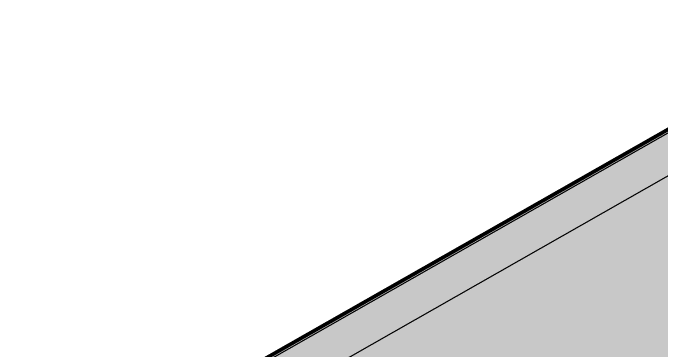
# Model space of a CAD drawing. Header units: millimetres. Extents: x 3191 to 879702, y -27549 to 222194.
# Drawn here: x 233734 to 250976, y 165971 to 174943 of the extents above; entities that cross this region are included whole.
import ezdxf

# ---------------------------------------------------------------- set-up
doc = ezdxf.new("R2010")
doc.units = ezdxf.units.MM
doc.header["$MEASUREMENT"] = 0
doc.layers.add('Worker-Walkway', color=8, linetype='Continuous')
picture_1 = doc.add_image_def('image4.png', size_in_pixel=(2551, 1418))

msp = doc.modelspace()

# ---------------------------------------------------------------- hatches: boundary and pattern name
at = {"lineweight": 211, "true_color": 0x000000}
h = msp.add_hatch(color=18, dxfattribs=at)
h.dxf.hatch_style = 1
h.paths.add_polyline_path([(215191.27861, 151368.28351), (238441.17067, 110521.71059), (277549.59155, 132782.24554), (254299.69949, 173628.81846)])

# ---------------------------------------------------------------- linework, layer by layer
at = {"lineweight": 211}
msp.add_lwpolyline([(277549.59155, 132782.24554), (238441.17067, 110521.71059), (215191.27861, 151368.28351), (254299.69949, 173628.81846)], close=True, dxfattribs=at)
at = {"const_width": 100}
msp.add_lwpolyline([(255530.77666, 171466.00053), (254299.69949, 173628.81846), (219480.9327, 153809.95701)], dxfattribs=at)
at = {"layer": 'Worker-Walkway'}
for points in [[(225596.93178, 156051.17213), (225103.73726, 156917.64092), (254295.13168, 173533.39888), (254788.3262, 172666.93009)], [(253922.29201, 172173.98295), (226479.86847, 156553.74018)]]:
    msp.add_lwpolyline(points, dxfattribs=at)

# ---------------------------------------------------------------- pictures from other files: only their frames are drawn
image = msp.add_image(picture_1, insert=(87169.1633, 55416.4542), size_in_units=(300035.65989, 166777.95599))
image.dxf.flags = 7

doc.saveas('drawing.dxf')
